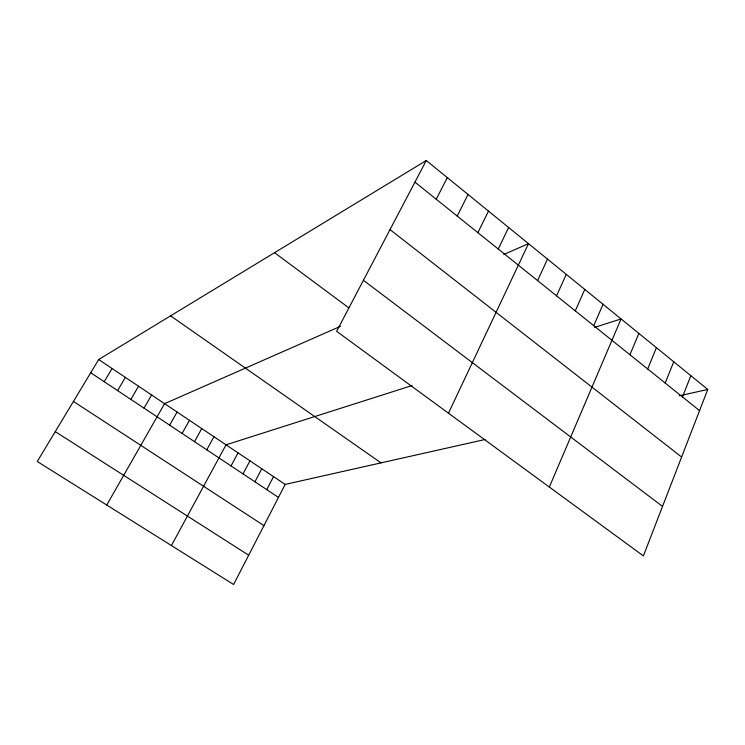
<?xml version="1.0" encoding="UTF-8"?>
<svg xmlns="http://www.w3.org/2000/svg" width="745" height="745" viewBox="0 0 745 745"><rect width="100%" height="100%" fill="white"/><g stroke="black" fill="none" stroke-linecap="round" stroke-linejoin="round"><path stroke-width="1.12" d="M707.75 389.439L643.391 555.919L336.638 331.311L426.289 160.501L707.75 389.439L679.347 395.819M682.485 396.936L690.857 375.694M665.201 383.051L673.75 361.781M647.684 368.989L656.419 347.692M629.935 354.75L638.865 333.406M549.335 487.053L621.079 318.935L594.603 327.372M593.737 325.686L603.059 304.277M575.27 310.861L584.788 289.423M556.552 295.83L566.284 274.365M537.583 280.595L547.519 259.111M448.471 413.196L528.503 243.643L503.797 254.501M498.256 249.026L508.639 227.486M477.871 232.663L488.496 211.096M457.197 216.069L468.056 194.473M436.225 199.222L447.326 177.608M485.06 439.494L285.167 484.418L233.604 584.499L37.25 461.5L98.685 359.528L426.289 160.501M266.747 489.642L273.527 476.623M254.939 481.801L261.793 468.763M243.038 473.894L249.966 460.848M231.043 465.932L238.055 452.867M171.443 545.554L226.042 444.821L411.994 385.565M206.775 449.812L213.945 436.719M194.501 441.664L201.755 428.552M182.125 433.45L189.463 420.32M169.655 425.162L177.077 412.032M106.74 505.026L164.589 403.669L340.577 326.282M144.027 408.148L151.626 394.98M130.869 399.404L138.551 386.227M117.598 390.594L125.374 377.398M104.216 381.71L112.085 368.496M55.251 431.616L248.69 555.211M73.429 401.443L263.944 525.607M90.722 372.751L278.472 497.418M98.685 359.528L285.167 484.418M170.586 315.843L381.012 462.878M274.56 252.685L348.828 307.871M363.42 280.297L662.529 506.404M390.026 229.609L681.619 457.039M414.937 182.134L699.555 410.635"/></g></svg>
